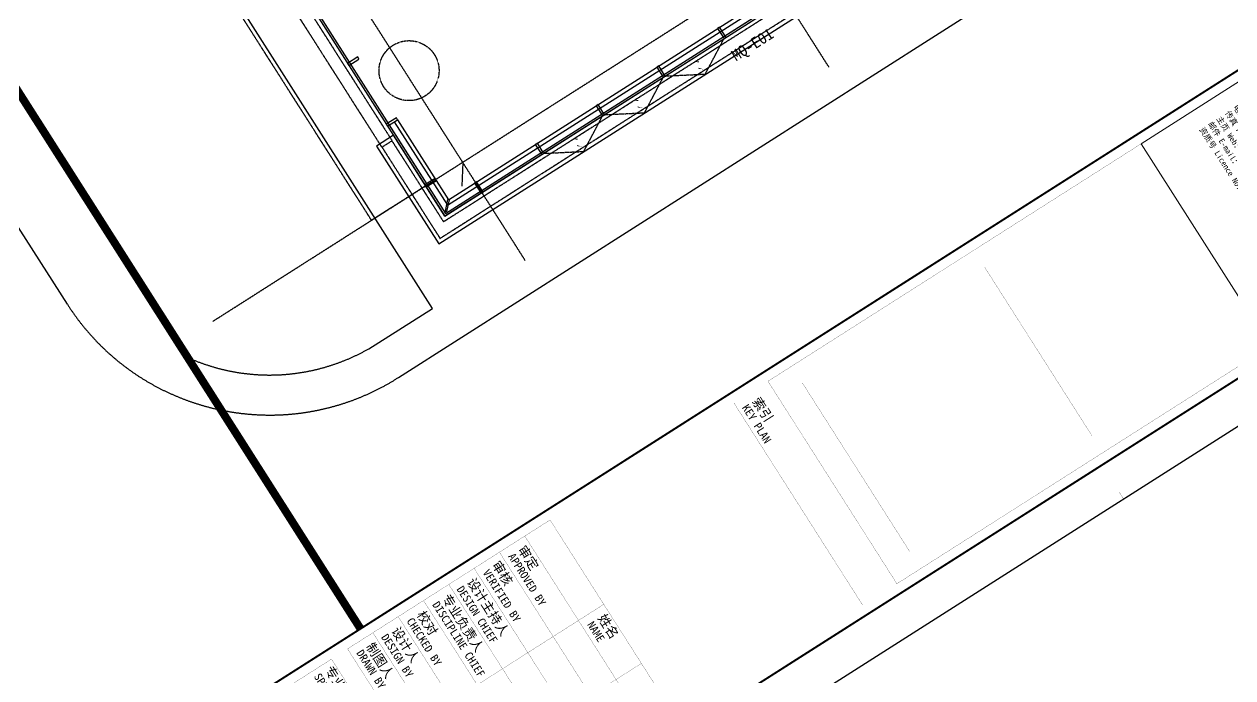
# Model space of a CAD drawing. Extents: x -46296 to 410892, y -132363 to 283170.
# Drawn here: x 87139 to 117349, y 60834 to 77175 of the extents above; entities that cross this region are included whole.
import ezdxf
from ezdxf.enums import TextEntityAlignment as Align
from ezdxf.xclip import XClip

# ---------------------------------------------------------------- set-up
doc = ezdxf.new("R2010")
doc.units = 0
doc.header["$LTSCALE"] = 5
doc.header["$XCLIPFRAME"] = 2
for name, pattern in [('104 13#平面_t3$0$ACAD_ISO04W100', [30, 24, -3, 0, -3]), ('104 13#平面_t3$0$ACAD_ISO05W100', [34, 24, -3, 0.5, -3, 0.5, -3]), ('104 13#平面_t3$0$DASH', [0.35, 0.25, -0.1]), ('104 13#平面_t3$0$DOTE', [2.4200000000000004, 2, -0.2, 0.02, -0.2]), ('13#楼幕墙$0$DASH', [0.35, 0.25, -0.1])]:
    doc.linetypes.add(name, pattern=pattern)
doc.layers.get('0').update_dxf_attribs({"linetype": 'CONTINUOUS'})
doc.layers.get('Defpoints').update_dxf_attribs({"linetype": 'CONTINUOUS'})
for name, color, linetype in [('104 13#平面_t3$0$02-TEXT_标注', 130, 'CONTINUOUS'), ('104 13#平面_t3$0$A-C_玻璃幕墙', 140, 'CONTINUOUS'), ('104 13#平面_t3$0$A-I_卫-洁具', 241, 'CONTINUOUS'), ('104 13#平面_t3$0$A-O_散水', 134, 'CONTINUOUS'), ('104 13#平面_t3$0$A-TECH_水', 3, 'CONTINUOUS'), ('104 13#平面_t3$0$A-TECH_结构', 21, 'CONTINUOUS'), ('104 13#平面_t3$0$A_AXIS-轴线', 36, '104 13#平面_t3$0$DOTE'), ('104 13#平面_t3$0$M-用地 红线', 20, '104 13#平面_t3$0$ACAD_ISO04W100'), ('104 13#平面_t3$0$M-绿化 首层轮廓', 197, 'CONTINUOUS'), ('104 13#平面_t3$0$M-道路 边线', 151, 'CONTINUOUS'), ('13#楼幕墙$0$A-C_幕墙龙骨', 133, 'CONTINUOUS'), ('13#楼幕墙$0$A-C_玻璃幕墙', 140, 'CONTINUOUS'), ('13#楼幕墙$0$A-C_窗', 140, 'CONTINUOUS')]:
    doc.layers.add(name, color=color, linetype=linetype)
doc.styles.add('104 13#平面_t3$0$_TCH_AXIS', font='STXIHEI.TTF', dxfattribs={"width": 0.75})
doc.styles.add('图签信息$0$hwxh', font='STXIHEI.TTF')
doc.styles.add('图签信息$0$华文细黑', font='STXIHEI.TTF', dxfattribs={"height": 10})

# ---------------------------------------------------------------- blocks, each defined once
blk = doc.blocks.new('图签信息$0$logo2')
h = blk.add_hatch(color=7)
h.paths.add_polyline_path([(19.02072923148228, -7.360451359885148), (15.8446936084174, -7.360451359885148), (15.8446936084174, -3.972197714929827), (18.973875901974, -3.972197714929827), (18.973875901974, -4.243326908481412), (16.46102159731674, -4.243326908481412), (16.46102159731674, -5.448077594440615), (18.81057826824662, -5.448077594440615), (18.81057826824662, -5.685617084852073), (16.474112968797, -5.685617084852073), (16.474112968797, -7.116193928845663), (19.02072923148228, -7.116193928845663)])
edge = h.paths.add_edge_path()
edge.add_spline(control_points=[(15.25868247978811, -4.206119852695426), (15.25868247978811, -4.206119852695426), (15.12707974543398, -4.645542071723439), (15.12707974543398, -4.645542071723439), (15.12707974543398, -4.645542071723439), (14.62030586523781, -4.101044371077594), (13.73422672189007, -4.101044371077594), (13.03521638679964, -4.101044371077594), (12.07093352434616, -4.537366002123441), (12.07575666120731, -5.620504737226597), (12.07954626874107, -6.487808097793452), (12.76580974212704, -7.163908532793433), (13.73422672189007, -7.167870395215089), (14.65647939169641, -7.171832257636745), (15.22698758041487, -6.680044552687714), (15.22698758041487, -6.680044552687714), (15.22698758041487, -6.680044552687714), (15.16428680121996, -7.107581184450759), (15.16428680121996, -7.107581184450759), (13.63190731847861, -7.702549567250743), (11.41705396988504, -7.290688130286423), (11.41085279392071, -5.643242382429144), (11.40361808862898, -3.720705578598623), (14.15694021679197, -3.664550485143848), (15.25868247978811, -4.206119852695426)], knot_values=[0, 0, 0, 0, 1, 1, 1, 2, 2, 2, 3, 3, 3, 4, 4, 4, 5, 5, 5, 6, 6, 6, 7, 7, 7, 8, 8, 8, 8], degree=3, periodic=0)
edge = h.paths.add_edge_path(flags=16)
edge.add_spline(control_points=[(10.22883975316405, -5.566416702426598), (10.22883975316405, -5.159550657211323), (10.11963015423666, -4.829682546886491), (9.897076839072339, -4.575951097012613), (9.630426272606105, -4.27312700408778), (9.228038854476178, -4.122059467401161), (8.689914584682564, -4.122059467401161), (8.689914584682564, -4.122059467401161), (7.637781729401063, -4.122059467401161), (7.637781729401063, -4.122059467401161), (7.637781729401063, -4.122059467401161), (7.637781729401063, -7.098279420504263), (7.637781729401063, -7.098279420504263), (7.637781729401063, -7.098279420504263), (8.662698312394665, -7.098279420504263), (8.662698312394665, -7.098279420504263), (9.133298666132232, -7.098279420504263), (9.519149615023942, -6.933603747673694), (9.822662727500367, -6.603735637348863), (10.09482545037934, -6.309179779043138), (10.22883975316405, -5.963636473919581), (10.22883975316405, -5.566416702426598)], knot_values=[0, 0, 0, 0, 1, 1, 1, 2, 2, 2, 3, 3, 3, 4, 4, 4, 5, 5, 5, 6, 6, 6, 7, 7, 7, 7], degree=3, periodic=0)
edge = h.paths.add_edge_path()
edge.add_spline(control_points=[(10.91889283408378, -5.50509396233488), (10.91889283408378, -5.9619139250406), (10.72493383031053, -6.365851637161608), (10.33598229343666, -6.719146412240579), (9.919814484274886, -7.098279420504263), (9.413729623630314, -7.288104306967952), (8.81703869195135, -7.288104306967952), (8.81703869195135, -7.288104306967952), (7.027999426241845, -7.288104306967952), (7.027999426241845, -7.288104306967952), (7.027999426241845, -7.288104306967952), (7.027999426241845, -3.924999875645752), (7.027999426241845, -3.924999875645752), (7.027999426241845, -3.924999875645752), (9.095402590794654, -3.924999875645752), (9.095402590794654, -3.924999875645752), (9.592874707044322, -3.924999875645752), (10.01489918239463, -4.063148295740016), (10.36319856572456, -4.339789645704339), (10.73320206492964, -4.636757072440637), (10.91889283408378, -5.025708609314512), (10.91889283408378, -5.50509396233488)], knot_values=[0, 0, 0, 0, 1, 1, 1, 2, 2, 2, 3, 3, 3, 4, 4, 4, 5, 5, 5, 6, 6, 6, 7, 7, 7, 7], degree=3, periodic=0)
at = {"lineweight": 0}
blk.add_lwpolyline([(19.02072923148228, -7.360451359885148), (15.8446936084174, -7.360451359885148), (15.8446936084174, -3.972197714929827), (18.973875901974, -3.972197714929827), (18.973875901974, -4.243326908481412), (16.46102159731674, -4.243326908481412), (16.46102159731674, -5.448077594440615), (18.81057826824662, -5.448077594440615), (18.81057826824662, -5.685617084852073), (16.474112968797, -5.685617084852073), (16.474112968797, -7.116193928845663), (19.02072923148228, -7.116193928845663), (19.02072923148228, -7.360451359885148)], dxfattribs=at)
for points, knots in [([(10.91889283408378, -5.50509396233488), (10.91889283408378, -5.9619139250406), (10.72493383031053, -6.365851637161608), (10.33598229343666, -6.719146412240579), (9.919814484274886, -7.098279420504263), (9.413729623630314, -7.288104306967952), (8.81703869195135, -7.288104306967952), (8.81703869195135, -7.288104306967952), (7.027999426241845, -7.288104306967952), (7.027999426241845, -7.288104306967952), (7.027999426241845, -7.288104306967952), (7.027999426241845, -3.924999875645752), (7.027999426241845, -3.924999875645752), (7.027999426241845, -3.924999875645752), (9.095402590794654, -3.924999875645752), (9.095402590794654, -3.924999875645752), (9.592874707044322, -3.924999875645752), (10.01489918239463, -4.063148295740016), (10.36319856572456, -4.339789645704339), (10.73320206492964, -4.636757072440637), (10.91889283408378, -5.025708609314512), (10.91889283408378, -5.50509396233488)], [0, 0, 0, 0, 1, 1, 1, 2, 2, 2, 3, 3, 3, 4, 4, 4, 5, 5, 5, 6, 6, 6, 7, 7, 7, 7]), ([(10.22883975316405, -5.566416702426598), (10.22883975316405, -5.159550657211323), (10.11963015423666, -4.829682546886491), (9.897076839072339, -4.575951097012613), (9.630426272606105, -4.27312700408778), (9.228038854476178, -4.122059467401161), (8.689914584682564, -4.122059467401161), (8.689914584682564, -4.122059467401161), (7.637781729401063, -4.122059467401161), (7.637781729401063, -4.122059467401161), (7.637781729401063, -4.122059467401161), (7.637781729401063, -7.098279420504263), (7.637781729401063, -7.098279420504263), (7.637781729401063, -7.098279420504263), (8.662698312394665, -7.098279420504263), (8.662698312394665, -7.098279420504263), (9.133298666132232, -7.098279420504263), (9.519149615023942, -6.933603747673694), (9.822662727500367, -6.603735637348863), (10.09482545037934, -6.309179779043138), (10.22883975316405, -5.963636473919581), (10.22883975316405, -5.566416702426598)], [0, 0, 0, 0, 1, 1, 1, 2, 2, 2, 3, 3, 3, 4, 4, 4, 5, 5, 5, 6, 6, 6, 7, 7, 7, 7]), ([(15.25868247978811, -4.206119852695426), (15.25868247978811, -4.206119852695426), (15.12707974543398, -4.645542071723439), (15.12707974543398, -4.645542071723439), (15.12707974543398, -4.645542071723439), (14.62030586523781, -4.101044371077594), (13.73422672189007, -4.101044371077594), (13.03521638679964, -4.101044371077594), (12.07093352434616, -4.537366002123441), (12.07575666120731, -5.620504737226597), (12.07954626874107, -6.487808097793452), (12.76580974212704, -7.163908532793433), (13.73422672189007, -7.167870395215089), (14.65647939169641, -7.171832257636745), (15.22698758041487, -6.680044552687714), (15.22698758041487, -6.680044552687714), (15.22698758041487, -6.680044552687714), (15.16428680121996, -7.107581184450759), (15.16428680121996, -7.107581184450759), (13.63190731847861, -7.702549567250743), (11.41705396988504, -7.290688130286423), (11.41085279392071, -5.643242382429144), (11.40361808862898, -3.720705578598623), (14.15694021679197, -3.664550485143848), (15.25868247978811, -4.206119852695426)], [0, 0, 0, 0, 1, 1, 1, 2, 2, 2, 3, 3, 3, 4, 4, 4, 5, 5, 5, 6, 6, 6, 7, 7, 7, 8, 8, 8, 8])]:
    blk.add_open_spline(points, degree=3, knots=knots, dxfattribs=at)
blk = doc.blocks.new('图签信息$0$logo1')
h = blk.add_hatch(color=8)
edge = h.paths.add_edge_path()
edge.add_spline(control_points=[(3.862643606226645, -5.205025947616417), (3.634578134649581, -5.879576088625315), (3.385842076524747, -6.562394464253322), (3.385842076524747, -6.562394464253322), (3.385842076524747, -6.562394464253322), (2.502863521159167, -3.90811889663174), (2.502863521159167, -3.90811889663174), (2.502863521159167, -3.90811889663174), (1.801786127413963, -3.90536281842537), (1.687408881849635, -3.90811889663174), (2.021238854596123, -4.385953955661026), (2.951759759021575, -7.27122332795394), (2.951759759021575, -7.27122332795394), (2.951759759021575, -7.27122332795394), (3.437174033118377, -7.27122332795394), (3.437174033118377, -7.27122332795394), (3.437174033118377, -7.27122332795394), (4.032486925694156, -5.658745322339971), (4.032486925694156, -5.658745322339971), (4.032486925694156, -5.658745322339971), (3.862643606226645, -5.205025947616417), (3.862643606226645, -5.205025947616417)], knot_values=[0, 0, 0, 0, 1, 1, 1, 2, 2, 2, 3, 3, 3, 4, 4, 4, 5, 5, 5, 6, 6, 6, 7, 7, 7, 7], degree=3, periodic=0)
h = blk.add_hatch(color=7)
edge = h.paths.add_edge_path()
edge.add_spline(control_points=[(6.037533820827859, -3.90811889663174), (6.08955479697308, -4.100872116189696), (5.198308006988392, -6.562394464253322), (5.198308006988392, -6.562394464253322), (5.198308006988392, -6.562394464253322), (4.302238080142557, -3.90811889663174), (4.302238080142557, -3.90811889663174), (4.302238080142557, -3.90811889663174), (3.600471666845761, -3.90536281842537), (3.486438931057229, -3.90811889663174), (3.820613413579513, -4.385953955661026), (4.751134318004965, -7.27122332795394), (4.751134318004965, -7.27122332795394), (4.751134318004965, -7.27122332795394), (5.23620408232597, -7.27122332795394), (5.23620408232597, -7.27122332795394), (5.23620408232597, -7.27122332795394), (6.332778698685176, -4.300343276375678), (6.332778698685176, -4.300343276375678), (6.332778698685176, -4.300343276375678), (6.481951431604917, -3.90811889663174), (6.481951431604917, -3.90811889663174), (6.481951431604917, -3.90811889663174), (6.214267335811294, -3.913803307932376), (6.037533820827859, -3.90811889663174)], knot_values=[0, 0, 0, 0, 1, 1, 1, 2, 2, 2, 3, 3, 3, 4, 4, 4, 5, 5, 5, 6, 6, 6, 7, 7, 7, 8, 8, 8, 8], degree=3, periodic=0)
at = {"color": 8, "lineweight": 0}
blk.add_open_spline([(3.862643606226645, -5.205025947616417), (3.634578134649581, -5.879576088625315), (3.385842076524747, -6.562394464253322), (3.385842076524747, -6.562394464253322), (3.385842076524747, -6.562394464253322), (2.502863521159167, -3.90811889663174), (2.502863521159167, -3.90811889663174), (2.502863521159167, -3.90811889663174), (1.801786127413963, -3.90536281842537), (1.687408881849635, -3.90811889663174), (2.021238854596123, -4.385953955661026), (2.951759759021575, -7.27122332795394), (2.951759759021575, -7.27122332795394), (2.951759759021575, -7.27122332795394), (3.437174033118377, -7.27122332795394), (3.437174033118377, -7.27122332795394), (3.437174033118377, -7.27122332795394), (4.032486925694156, -5.658745322339971), (4.032486925694156, -5.658745322339971), (4.032486925694156, -5.658745322339971), (3.862643606226645, -5.205025947616417), (3.862643606226645, -5.205025947616417)], degree=3, knots=[0, 0, 0, 0, 1, 1, 1, 2, 2, 2, 3, 3, 3, 4, 4, 4, 5, 5, 5, 6, 6, 6, 7, 7, 7, 7], dxfattribs=at)
at = {"lineweight": 0}
blk.add_open_spline([(6.037533820827859, -3.90811889663174), (6.08955479697308, -4.100872116189696), (5.198308006988392, -6.562394464253322), (5.198308006988392, -6.562394464253322), (5.198308006988392, -6.562394464253322), (4.302238080142557, -3.90811889663174), (4.302238080142557, -3.90811889663174), (4.302238080142557, -3.90811889663174), (3.600471666845761, -3.90536281842537), (3.486438931057229, -3.90811889663174), (3.820613413579513, -4.385953955661026), (4.751134318004965, -7.27122332795394), (4.751134318004965, -7.27122332795394), (4.751134318004965, -7.27122332795394), (5.23620408232597, -7.27122332795394), (5.23620408232597, -7.27122332795394), (5.23620408232597, -7.27122332795394), (6.332778698685176, -4.300343276375678), (6.332778698685176, -4.300343276375678), (6.332778698685176, -4.300343276375678), (6.481951431604917, -3.90811889663174), (6.481951431604917, -3.90811889663174), (6.481951431604917, -3.90811889663174), (6.214267335811294, -3.913803307932376), (6.037533820827859, -3.90811889663174)], degree=3, knots=[0, 0, 0, 0, 1, 1, 1, 2, 2, 2, 3, 3, 3, 4, 4, 4, 5, 5, 5, 6, 6, 6, 7, 7, 7, 8, 8, 8, 8], dxfattribs=at)
blk.add_blockref('图签信息$0$logo2', (0, 0))
blk = doc.blocks.new('图签信息$0$时间-logo')
at = {"layer": 'Defpoints', "lineweight": 0}
blk.add_lwpolyline([(0.0001722548878984043, -23.45663710463375), (-21.16633611514082, -23.45663710463375), (-21.16633611514082, 0.0003445097757963644), (0.0001722548878984043, 0.0003445097757963644), (0.0001722548878984043, -23.45663710463375)], dxfattribs=at)
blk.add_blockref('图签信息$0$logo1', (-20.96700383288875, 0))
at = {"style": '图签信息$0$hwxh'}
for s, height, p in [('华通设计顾问工程有限公司 ', 1.15, (-19.72643262400533, -9.054043845530455)), ('WALTON DESIGN & CONSULTING ENGINEERING CO., LTD.', 0.5, (-19.49719682217647, -10.09596388025067)), ('地址:北京市西城区西直门南小街135号西派国际3号楼 100035', 0.5, (-19.48452197453581, -11.93552792325897)), ('Address: Building No.3 C-Park, No.135 Xizhimen South Street, ', 0.47, (-19.48452197453581, -12.82680056417378)), ('Xicheng District, Beijing 100035, China ', 0.47, (-16.69079096705566, -13.71807320508858)), ('电话 Tel：                        （8610）83957395 ', 0.5, (-19.56392193949079, -14.90643672630832)), ('传真 Fax：                      （8610）83957590 ', 0.5, (-19.48452197453581, -15.79770936722312)), ('主页 Web：                      www.WDCE.com ', 0.5, (-19.48452197453581, -16.68898200813793)), ('邮件 E-mail：                    office@WDCE.com ', 0.5, (-19.48452197453581, -17.58025464905273)), ('资质号 Licence No.：    建筑甲级 A111010265 ', 0.5, (-19.48452197453581, -18.47152728996753)), ('   规划甲级 101195', 0.5, (-12.60204497318924, -19.36279993088234))]:
    blk.add_text(s, height=height, dxfattribs=at).set_placement(p)
blk = doc.blocks.new('图签信息')
at = {"const_width": 0.5}
blk.add_lwpolyline([(-64.99999999999545, -1.4210854715202e-14), (4.320099833421409e-12, -1.4210854715202e-14), (4.320099833421409e-12, 500.4999999999999), (-64.99999999999545, 500.4999999999999)], close=True, dxfattribs=at)
for points, const_width in [([(-62.49999999999545, 404.9158514156406), (-62.49999999999545, 227.8271815069857)], 0.04999999999999995), ([(-62.49999999999545, 227.8271815069857), (-2.49999999999568, 227.8271815069857), (-2.49999999999568, 404.9158514156406)], 0.04999999999999995), ([(-57.49999999999545, 338.3612295669009), (-7.49999999999568, 338.3612295669009)], 0.04999999999999995), ([(-57.49999999999545, 288.8268789483773), (-7.49999999999568, 288.8268789483773)], 0.04999999999999995), ([(-57.49999999999545, 234.8537807337489), (-7.49999999999568, 234.8537807337489)], 0.04999999999999995), ([(-62.49999999999545, 227.8271815069857), (-2.49999999999568, 227.8271815069857)], 0.04999999999999995), ([(-62.49999999999545, 217.7359199957208), (-2.49999999999568, 217.7359199957208)], 0.05), ([(-62.49999999999545, 103.2620985673129), (-2.49999999999568, 103.2620985673129), (-2.49999999999568, 163.2620985673129), (-62.49999999999545, 163.2620985673129), (-62.49999999999545, 103.2620985673129)], 0.05), ([(-37.49999999999568, 163.2620985673129), (-37.49999999999568, 103.2620985673129)], 0.05), ([(-19.99999999999545, 163.2620985673129), (-19.99999999999545, 103.2620985673129)], 0.05), ([(-62.49999999999545, 155.7620985673129), (-2.49999999999568, 155.7620985673129)], 0.05), ([(-62.49999999999545, 148.2620985673129), (-2.49999999999568, 148.2620985673129)], 0.05), ([(-62.49999999999545, 140.7620985673129), (-2.49999999999568, 140.7620985673129)], 0.05), ([(-62.49999999999545, 133.2620985673129), (-2.49999999999568, 133.2620985673129)], 0.05), ([(-62.49999999999545, 125.7620985673129), (-2.49999999999568, 125.7620985673129)], 0.05), ([(-62.49999999999545, 118.2620985673129), (-2.49999999999568, 118.2620985673129)], 0.05), ([(-62.49999999999545, 110.7620985673129), (-2.49999999999568, 110.7620985673129)], 0.05), ([(-62.49999999999545, 98.49999999999997), (-2.49999999999568, 98.49999999999997), (-2.49999999999568, 9.999999999999986), (-62.49999999999545, 9.999999999999986), (-62.49999999999545, 98.49999999999997)], 0.05)]:
    blk.add_lwpolyline(points, dxfattribs=dict(const_width=const_width))
at = {"ltscale": 0.001, "xscale": 2.834689937531525, "yscale": 2.834689937531525, "zscale": 2.834689937531525}
blk.add_blockref('图签信息$0$时间-logo', (-2.49999999999568, 404.9158514156406), dxfattribs=at)
at = {"style": '图签信息$0$华文细黑'}
for s, height, p in [('索引', 2.4, (-60.4999999999884, 224.1369858482722)), ('KEY PLAN', 2, (-60.4999999999884, 220.7359199957209)), ('姓名', 2.4, (-35.50414124065992, 162.4740349823624)), ('NAME', 2, (-35.49999999999545, 158.9559397554622)), ('审定', 2.4, (-60.7291972087362, 154.8078919265172)), ('APPROVED BY', 2, (-60.49999999999568, 151.4415470446802)), ('审核', 2.4, (-60.95484962372848, 147.2936585593343)), ('VERIFIED BY', 2, (-60.49999999999568, 143.9149446304509)), ('设计主持人', 2.4, (-60.67762178376438, 139.7620985673129)), ('DESIGN CHIEF', 2, (-60.49999999999568, 136.1854101728532)), ('专业负责人', 2.4, (-60.66716142653877, 132.2620985673129)), ('DISCIPLINE CHIEF', 2, (-60.49999999999568, 128.9837770826016)), ('校对', 2.4, (-60.49999999999568, 124.7620985673129)), ('CHECKED BY', 2, (-60.49999999999568, 121.370826370854)), ('设计人', 2.4, (-60.49999999999568, 117.2620985673129)), ('DESIGN BY', 2, (-60.49999999999568, 113.8323668008998)), ('制图人', 2.4, (-60.60586335487756, 109.7620985673129)), ('DRAWN BY', 2, (-60.49999999999568, 106.4977116805312)), ('专业', 2.4, (-61.23055664504045, 97.92572427484265)), ('SPECIALTY', 2, (-61.23055664504045, 94.37836307019097))]:
    blk.add_text(s, height=height, dxfattribs=at).set_placement(p, align=Align.TOP_LEFT)
blk = doc.blocks.new('图签-A1')
at = {"color": 2}
blk.add_blockref('图签信息', (0, 0), dxfattribs=at)
blk = doc.blocks.new('图框-A1')
for points, const_width in [([(5.684341886080801e-13, 0), (841.0000000000002, 0), (841.0000000000002, 594), (5.684341886080801e-13, 594)], 0.05), ([(765.9999999999966, 584), (25.00000000000045, 584), (25.00000000000045, 10), (766.0000000000002, 10)], 0.5)]:
    blk.add_lwpolyline(points, close=True, dxfattribs=dict(const_width=const_width))
at = {"const_width": 0.05}
blk.add_lwpolyline([(841.0000000000002, 297), (839.0000000000002, 297)], dxfattribs=at)
blk = doc.blocks.new('104 13#平面_t3$0$轴网')
at = {"layer": '104 13#平面_t3$0$A_AXIS-轴线', "linetype": '104 13#平面_t3$0$DOTE'}
for p, q in [((57500, -7400.98603368341), (57500, 24620.25062679139)), ((60408.42140219617, 9000), (-2925.01551574981, 9000)), ((60408.42140219617, 0), (-2925.01551574981, 0))]:
    blk.add_line(p, q, dxfattribs=at)
blk = doc.blocks.new('13#楼幕墙$0$A$C62EA228A')
at = {"linetype": '13#楼幕墙$0$DASH'}
blk.add_lwpolyline([(10.00000000001455, -300.0000000000146), (-860, -796.5212315030949), (-1729.999999999985, -299.9999999999782)], dxfattribs=at)
at = {"layer": '13#楼幕墙$0$A-C_玻璃幕墙', "color": 1}
blk.add_lwpolyline([(-888.629784368859, -674.3626249181325, 0, 25.00000000000001, 0), (-792.3107997117913, -580.0067186209344, 0, 0, 0), (-890.495198409073, -456.4310357286467, 25.00000000000001, 0, 0), (-785.7256440597121, -374.3626249181507, 0, 0, 0)], format="xyseb", dxfattribs=at)
blk = doc.blocks.new('13#楼幕墙$0$A$C7A413A1D')
blk.add_lwpolyline([(-70, -300.0000000000001), (-10, -300), (-10, 0), (-70, -1.13686837721616e-13)], close=True)
blk = doc.blocks.new('13#楼幕墙')
at = {"layer": '13#楼幕墙$0$A-C_幕墙龙骨'}
blk.add_lwpolyline([(58117.67766952956, -782.3223304703642), (58082.32233047023, -817.677669529694), (58294.4543648262, -1029.809703885658), (58329.80970388553, -994.454364826328)], close=True, dxfattribs=at)
at = {"layer": '13#楼幕墙$0$A-C_玻璃幕墙'}
for p, q in [((58099.99999999991, -799.9999999998836), (58099.99999999993, 18820.00740966003)), ((58199.99999999993, -899.9999999998836), (58199.99999999993, 10769.99999999998)), ((58349.99999999993, -1049.999999999884), (58349.99999999993, 10769.99999999998)), ((55730.00000000648, -799.9999999998921), (58099.99999999991, -799.9999999998836)), ((55730.00000000648, -899.9999999998836), (58199.99999999993, -899.9999999998836)), ((55730.00000000648, -1049.999999999884), (58349.99999999993, -1049.999999999884))]:
    blk.add_line(p, q, dxfattribs=at)
blk.add_lwpolyline([(4492.573473841197, 15499.99999999997), (-900.0000000001164, 15499.99999999997), (-900.0000000000563, -1700.000000000029), (22099.99999999999, -1700.000000000014), (22099.99999999999, -1100.000000000015), (58399.99999999991, -1099.999999999884), (58399.99999999987, 18959.89970710658), (53293.20742207248, 23245.00747574434), (37799.9999999998, 14299.99999999997), (37799.99999999986, 10199.99999999997), (12500.00000000015, 10199.99999999997), (4492.573473841061, 15500.00000000006)], dxfattribs=at)
at = {"layer": '13#楼幕墙$0$A-C_幕墙龙骨', "rotation": 90}
for p in [(58099.99999999991, 7239.999999999985), (58099.99999999991, 5439.999999999985), (58099.99999999991, 3639.999999999985), (58099.99999999991, 1839.999999999985), (58099.99999999991, 39.99999999998545)]:
    blk.add_blockref('13#楼幕墙$0$A$C7A413A1D', p, dxfattribs=at)
at = {"layer": '13#楼幕墙$0$A-C_幕墙龙骨'}
for p in [(53940.00000000648, -799.9999999999272), (55740.00000000648, -799.9999999999127), (57540.00000000648, -799.9999999998981)]:
    blk.add_blockref('13#楼幕墙$0$A$C7A413A1D', p, dxfattribs=at)
at = {"layer": '13#楼幕墙$0$A-C_窗', "xscale": -1, "rotation": 90}
for p in [(58099.99999999993, 5440.000000000087), (58099.99999999993, 3640.000000000087), (58099.99999999993, 1840.000000000087)]:
    blk.add_blockref('13#楼幕墙$0$A$C62EA228A', p, dxfattribs=at)
blk = doc.blocks.new('104 13#平面_t3$0$A$C55540B70')
at = {"layer": '104 13#平面_t3$0$A-TECH_水'}
blk.add_lwpolyline([(0, 0), (495.8719805781366, -337.8031658784643)], dxfattribs=at)
blk = doc.blocks.new('104 13#平面_t3$0$A$C0BB3323F')
at = {"layer": '104 13#平面_t3$0$M-用地 红线', "ltscale": 0.05, "const_width": 200}
blk.add_lwpolyline([(-7234.521205418379, -1504.918618687117), (-2249.304708749056, -6741.084863185883), (66865.4787945816, -6716.430570702578)], dxfattribs=at)
at = {"layer": '104 13#平面_t3$0$M-绿化 首层轮廓'}
for p, q in [((61075.81574752927, -899.9016052484512), (24199.9999999702, -900)), ((61070.43657937646, -2785.53042113781), (61075.81574752927, -899.9016052484512)), ((-2249.304708778858, -6741.084863185883), (58823.21769604087, -6719.299305319786))]:
    blk.add_line(p, q, dxfattribs=at)
blk.add_arc((56076.40101171576, -2541.381390504754), 5000.000000021918, 303.3233461757801, 357.2011452007615, dxfattribs=at)
at = {"layer": '104 13#平面_t3$0$M-道路 边线', "ltscale": 0.5}
for p, q in [((62076.40062996745, -2539.241099596024), (62069.14974811673, 17786.12611961365)), ((56086.63618683815, -8541.372660636902), (56086.63618683815, -8541.372660636902))]:
    blk.add_line(p, q, dxfattribs=at)
at = {"layer": '104 13#平面_t3$0$M-道路 边线', "ltscale": 0.02}
blk.add_lwpolyline([(56086.63618683815, -8541.372660636902), (-7234.521205418381, -8649.391085860707)], dxfattribs=at)
at = {"layer": '104 13#平面_t3$0$M-道路 边线', "ltscale": 0.5}
blk.add_arc((56076.40101168735, -2541.381390526909), 6000.000000017209, 270.0977387704302, 0.02043827326544936, dxfattribs=at)
at = {"layer": 'Defpoints'}
blk.add_lwpolyline([(59299.9999999702, 600), (59299.9999999702, 20660), (54205.0000000298, 24935), (38699.9999999702, 16000), (38700, 11900), (13400, 11900), (5392.573474109173, 17199.99999976158), (-2.980232238769531e-08, 17200), (0, 0), (23000.0000000596, 0), (22999.9999999702, 600)], close=True, dxfattribs=at)
blk = doc.blocks.new('104 13#平面_t3')
at = {"layer": '104 13#平面_t3$0$A-C_玻璃幕墙', "linetype": '104 13#平面_t3$0$DASH'}
blk.add_lwpolyline([(57500, -1100), (57500, -2699.999999999993), (50300, -2699.999999999993), (50300, -1100)], dxfattribs=at)
at = {"layer": '104 13#平面_t3$0$A-I_卫-洁具', "linetype": '104 13#平面_t3$0$DASH'}
blk.add_circle((54847.19588803264, 98.89335481042326), 750, dxfattribs=at)
at = {"layer": '104 13#平面_t3$0$A-O_散水', "linetype": '104 13#平面_t3$0$DASH'}
for p, q in [((51700.00000000648, -1200.000000000024), (56100.00000000648, -1200.000000000024)), ((56100.00000000648, -1500), (51700.00000000648, -1500.000000000002))]:
    blk.add_line(p, q, dxfattribs=at)
at = {"layer": '104 13#平面_t3$0$A-O_散水'}
blk.add_lwpolyline([(58399.99999999994, 10350.00000000002), (58399.99999999994, -1100), (56000.00000000648, -1100), (56000.00000000648, -1600), (58899.99999999994, -1600), (58899.99999999994, 10350)], dxfattribs=at)
at = {"layer": '104 13#平面_t3$0$A-O_散水', "linetype": '104 13#平面_t3$0$DASH'}
blk.add_lwpolyline([(58499.99999999994, 10350.00000000002), (58499.99999999994, -1200), (56100.00000000648, -1200), (56100.00000000648, -1500), (58799.99999999994, -1500), (58799.99999999994, 10350.00000000001)], dxfattribs=at)
at = {"layer": '104 13#平面_t3$0$A-TECH_结构'}
blk.add_lwpolyline([(58349.99999999994, -1050), (58349.99999999994, 18936.58432419877), (53287.88754627193, 23184.20101709987), (37849.99999999986, 14271.13248654053), (37849.99999999994, 10150), (12484.95170804356, 10149.99999999993), (4477.525181884393, 15450.00000000007), (-850.0000000000618, 15450), (-850.0000000000618, -1649.999999999995), (22049.99999999996, -1650), (22049.99999999995, -1049.999999999996)], close=True, dxfattribs=at)
at = {"xscale": 100, "yscale": 100, "zscale": 100}
for name, p in [('图框-A1', (-10634.52120541848, -20285.23300327163)), ('图签-A1', (72465.47879458152, -19285.2330032716))]:
    blk.add_blockref(name, p, dxfattribs=at)
for name, p in [('104 13#平面_t3$0$A$C0BB3323F', (-900.0000000000563, -1700.000000000029)), ('104 13#平面_t3$0$轴网', (0, 0)), ('104 13#平面_t3$0$A$C55540B70', (57499.99999999962, 1.818989403545856e-12))]:
    blk.add_blockref(name, p)
at = {"layer": '104 13#平面_t3$0$A-TECH_结构'}
blk.add_blockref('13#楼幕墙', (0, 0), dxfattribs=at)
at = {"layer": '104 13#平面_t3$0$02-TEXT_标注', "linetype": '104 13#平面_t3$0$ACAD_ISO05W100', "style": '104 13#平面_t3$0$_TCH_AXIS'}
blk.add_text('MQ-E01', height=281.2499999999861, rotation=90, dxfattribs=at).set_placement((59045.66167936384, 7115.948104968993))

msp = doc.modelspace()

# ---------------------------------------------------------------- block references
ref = msp.add_blockref('104 13#平面_t3', (67222.11405089422, 122227.8635371368), dxfattribs=dict(rotation=302.4795617262711))
XClip(ref).set_block_clipping_path([(-10634.52120541842, -20285.23300327163), (73465.47879458155, 39114.76699672837)])

doc.saveas('drawing.dxf')
